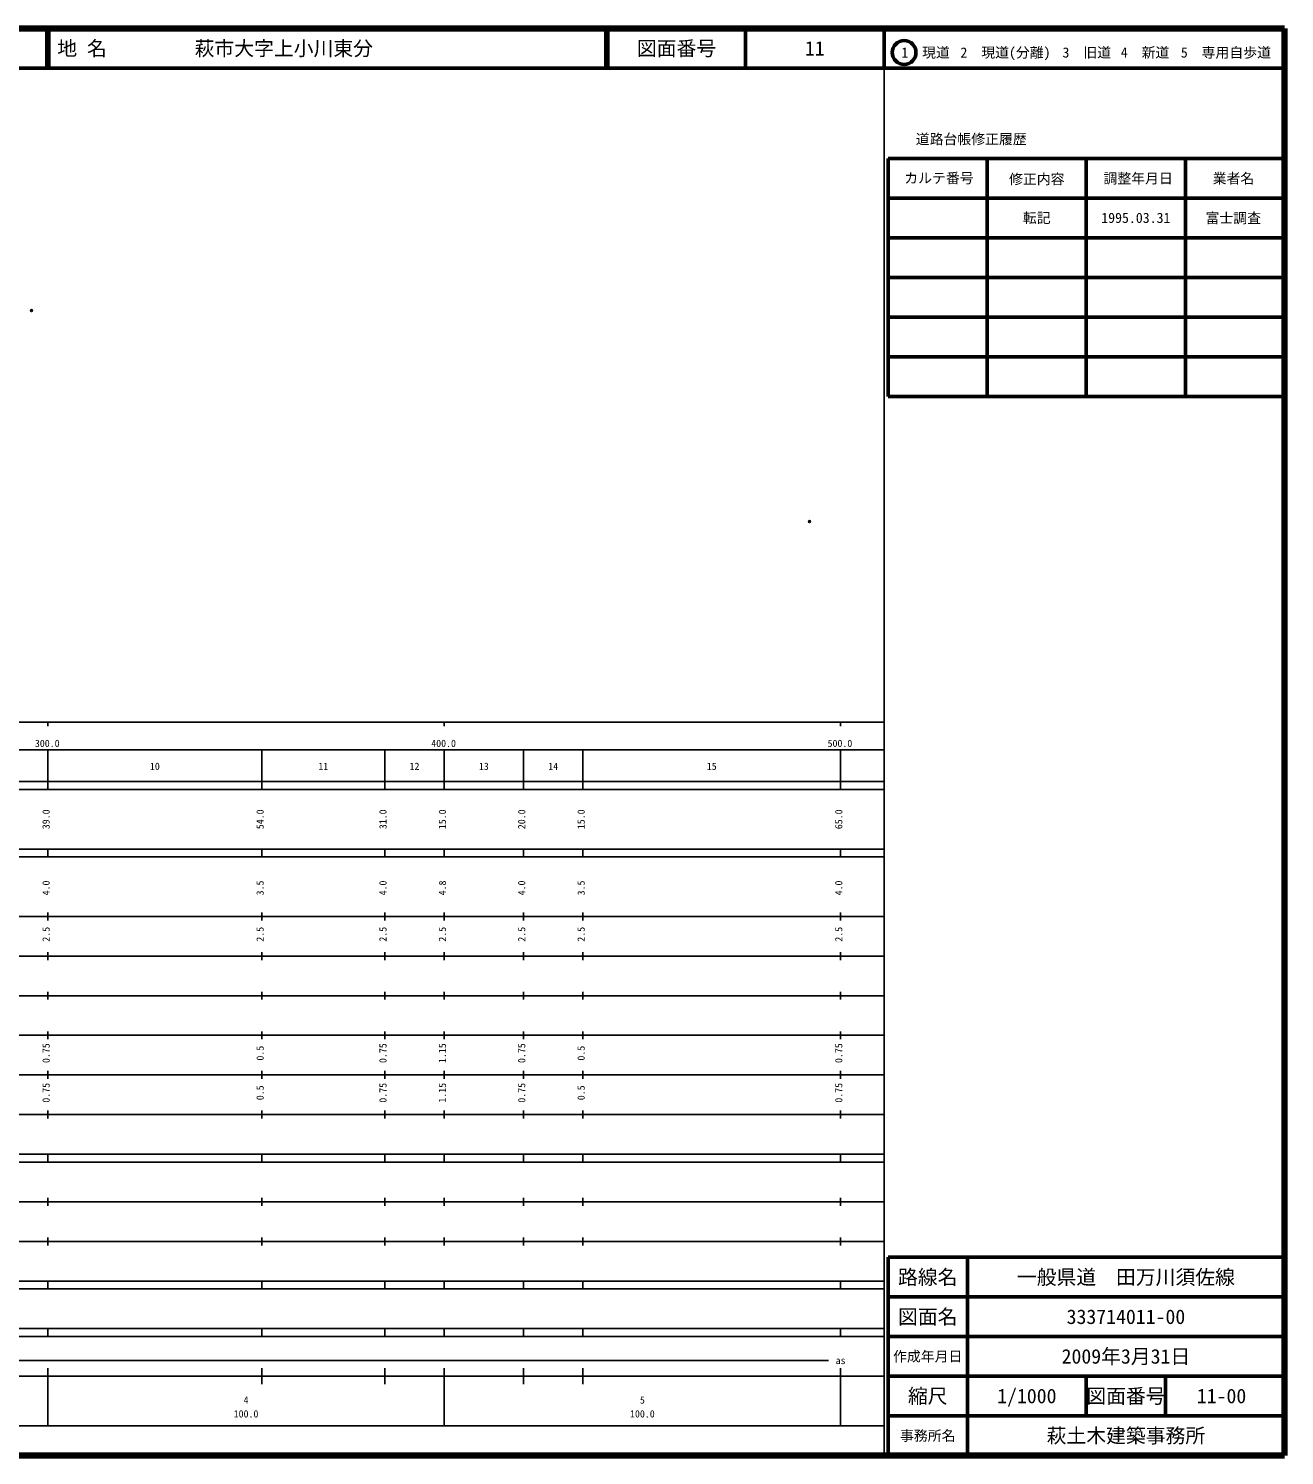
# Model space of a CAD drawing. Units: millimetres on the paper. Extents: x 40 to 680, y 20 to 380.
# Drawn here: x 363.1 to 680, y 20 to 380 of the extents above; entities that cross this region are included whole.
import ezdxf
from ezdxf.enums import TextEntityAlignment as Align

# ---------------------------------------------------------------- set-up
doc = ezdxf.new("R2010")
doc.units = ezdxf.units.MM
doc.header["$PDMODE"] = 32
doc.header["$PDSIZE"] = 0.5
doc.layers.add('M-OTRS', color=6, linetype='Continuous')
doc.layers.add('M-TTL-TXT', color=7, linetype='Continuous')
for name, color, linetype, lineweight in [('M-TTL', 2, 'Continuous', 140), ('M-TTL-BAND', 7, 'Continuous', 25), ('M-TTL-FRAM', 2, 'Continuous', 50), ('M-TTL-LINE', 7, 'Continuous', 50)]:
    doc.layers.add(name, color=color, linetype=linetype, lineweight=lineweight)
doc.styles.add('ＭＳ ゴシック', font='')
doc.styles.get('ＭＳ ゴシック').set_extended_font_data('MS Gothic')

msp = doc.modelspace()

# ---------------------------------------------------------------- linework, layer by layer
at = {"layer": 'M-OTRS'}
for p in [(363.881, 308.854), (560.18, 255.613)]:
    msp.add_point(p, dxfattribs=at)
at = {"layer": 'M-TTL'}
for p, q in [((680, 380), (40, 380)), ((680, 20), (680, 380)), ((40, 20), (680, 20))]:
    msp.add_line(p, q, dxfattribs=at)
at = {"layer": 'M-TTL-BAND'}
for p, q in [((579, 20), (579, 370)), ((40, 205), (579, 205)), ((368, 205), (368, 204)), ((468, 205), (468, 204)), ((568, 205), (568, 204)), ((68, 198), (579, 198)), ((368, 188), (368, 198)), ((422, 188), (422, 198)), ((453, 188), (453, 198)), ((468, 188), (468, 198)), ((488, 188), (488, 198)), ((503, 188), (503, 198)), ((568, 188), (568, 198)), ((40, 190), (579, 190)), ((40, 188), (579, 188)), ((40, 173), (579, 173)), ((368, 171), (368, 173)), ((422, 171), (422, 173)), ((453, 171), (453, 173)), ((468, 171), (468, 173)), ((488, 171), (488, 173)), ((503, 171), (503, 173)), ((568, 171), (568, 173)), ((40, 171), (579, 171)), ((40, 156), (579, 156)), ((368, 155), (368, 157)), ((422, 155), (422, 157)), ((453, 155), (453, 157)), ((468, 155), (468, 157)), ((488, 155), (488, 157)), ((503, 155), (503, 157)), ((568, 155), (568, 157)), ((46, 146), (579, 146)), ((368, 145), (368, 147)), ((422, 145), (422, 147)), ((453, 145), (453, 147)), ((468, 145), (468, 147)), ((488, 145), (488, 147)), ((503, 145), (503, 147)), ((568, 145), (568, 147)), ((368, 135), (368, 137)), ((422, 135), (422, 137)), ((453, 135), (453, 137)), ((468, 135), (468, 137)), ((488, 135), (488, 137)), ((503, 135), (503, 137)), ((568, 135), (568, 137)), ((52, 136), (579, 136)), ((46, 126), (579, 126)), ((368, 125), (368, 127)), ((422, 125), (422, 127)), ((453, 125), (453, 127)), ((468, 125), (468, 127)), ((488, 125), (488, 127)), ((503, 125), (503, 127)), ((568, 125), (568, 127)), ((52, 116), (579, 116)), ((368, 115), (368, 117)), ((422, 115), (422, 117)), ((453, 115), (453, 117)), ((468, 115), (468, 117)), ((488, 115), (488, 117)), ((503, 115), (503, 117)), ((568, 115), (568, 117)), ((46, 106), (579, 106)), ((368, 105), (368, 107)), ((422, 105), (422, 107)), ((453, 105), (453, 107)), ((468, 105), (468, 107)), ((488, 105), (488, 107)), ((503, 105), (503, 107)), ((568, 105), (568, 107)), ((40, 96), (579, 96)), ((40, 94), (579, 94)), ((368, 94), (368, 96)), ((422, 94), (422, 96)), ((453, 94), (453, 96)), ((468, 94), (468, 96)), ((488, 94), (488, 96)), ((503, 94), (503, 96)), ((568, 94), (568, 96)), ((49, 84), (579, 84)), ((368, 83), (368, 85)), ((422, 83), (422, 85)), ((453, 83), (453, 85)), ((468, 83), (468, 85)), ((488, 83), (488, 85)), ((503, 83), (503, 85)), ((568, 83), (568, 85)), ((40, 74), (579, 74)), ((368, 73), (368, 75)), ((422, 73), (422, 75)), ((453, 73), (453, 75)), ((468, 73), (468, 75)), ((488, 73), (488, 75)), ((503, 73), (503, 75)), ((568, 73), (568, 75)), ((40, 64), (579, 64)), ((40, 62), (579, 62)), ((368, 62), (368, 64)), ((422, 62), (422, 64)), ((453, 62), (453, 64)), ((468, 62), (468, 64)), ((488, 62), (488, 64)), ((503, 62), (503, 64)), ((568, 62), (568, 64)), ((40, 52), (579, 52)), ((368, 50), (368, 52)), ((422, 50), (422, 52)), ((453, 50), (453, 52)), ((468, 50), (468, 52)), ((488, 50), (488, 52)), ((503, 50), (503, 52)), ((568, 50), (568, 52)), ((40, 50), (579, 50)), ((71, 44), (565, 44)), ((40, 40), (579, 40)), ((368, 27.5), (368, 42)), ((422, 38), (422, 42)), ((453, 38), (453, 42)), ((468, 27.5), (468, 42)), ((488, 38), (488, 42)), ((503, 38), (503, 42)), ((568, 27.5), (568, 42)), ((68, 27.5), (579, 27.5))]:
    msp.add_line(p, q, dxfattribs=at)
at = {"layer": 'M-TTL-FRAM'}
for p, q in [((580, 347.197), (580, 287.197)), ((580, 347.197), (680, 347.197)), ((580, 287.197), (680, 287.197)), ((680, 70), (580, 70)), ((580, 70), (580, 20))]:
    msp.add_line(p, q, dxfattribs=at)
at = {"layer": 'M-TTL-LINE'}
for p, q in [((367.75, 380), (367.75, 370)), ((368.25, 380), (368.25, 370)), ((508.747, 380), (508.747, 370)), ((509.247, 380), (509.247, 370)), ((543.997, 380), (543.997, 370)), ((579, 380), (579, 370)), ((40, 370), (680, 370)), ((605, 347.197), (605, 287.197)), ((630, 347.197), (630, 287.197)), ((655, 347.197), (655, 287.197)), ((580, 337.197), (680, 337.197)), ((580, 327.197), (680, 327.197)), ((580, 317.197), (680, 317.197)), ((580, 307.197), (680, 307.197)), ((580, 297.197), (680, 297.197)), ((600, 70), (600, 20)), ((680, 60), (580, 60)), ((680, 50), (580, 50)), ((680, 40), (580, 40)), ((630, 40), (630, 30)), ((650, 40), (650, 30)), ((680, 30), (580, 30))]:
    msp.add_line(p, q, dxfattribs=at)
msp.add_circle((584.031, 373.958), 3, dxfattribs=at)

# ---------------------------------------------------------------- texts
at = {"layer": 'M-TTL-BAND', "style": 'ＭＳ ゴシック'}
for s, p in [('300.0', (367.844, 198.195)), ('400.0', (467.844, 198.195)), ('500.0', (567.844, 198.195)), ('10', (395, 192.405)), ('11', (437.5, 192.405)), ('12', (460.5, 192.405)), ('13', (478, 192.405)), ('14', (495.5, 192.405)), ('15', (535.5, 192.405)), ('as', (568, 42.5)), ('4', (418, 32.523)), ('5', (518, 32.523)), ('100.0', (418, 29.033)), ('100.0', (518, 29.033))]:
    msp.add_text(s, height=1.833, dxfattribs=at).set_placement(p, align=Align.BOTTOM_CENTER)
for s, p in [('39.0', (369, 180.5)), ('54.0', (423, 180.5)), ('31.0', (454, 180.5)), ('15.0', (469, 180.5)), ('20.0', (489, 180.5)), ('15.0', (504, 180.5)), ('65.0', (569, 180.5)), ('4.0', (369, 163.174)), ('3.5', (423, 163.174)), ('4.0', (454, 163.174)), ('4.8', (469, 163.174)), ('4.0', (489, 163.174)), ('3.5', (504, 163.174)), ('4.0', (569, 163.174)), ('2.5', (369, 151.5)), ('2.5', (423, 151.5)), ('2.5', (454, 151.5)), ('2.5', (469, 151.5)), ('2.5', (489, 151.5)), ('2.5', (504, 151.5)), ('2.5', (569, 151.5)), ('0.75', (369, 121.5)), ('0.5', (423, 121.5)), ('0.75', (454, 121.5)), ('1.15', (469, 121.5)), ('0.75', (489, 121.5)), ('0.5', (504, 121.5)), ('0.75', (569, 121.5)), ('0.75', (369, 111.5)), ('0.5', (423, 111.5)), ('0.75', (454, 111.5)), ('1.15', (469, 111.5)), ('0.75', (489, 111.5)), ('0.5', (504, 111.5)), ('0.75', (569, 111.5))]:
    msp.add_text(s, height=1.833, rotation=90, dxfattribs=at).set_placement(p, align=Align.BOTTOM_CENTER)
at = {"layer": 'M-TTL-TXT', "style": 'ＭＳ ゴシック'}
for s, p in [('地 名', (370.38, 375)), ('萩市大字上小川東分', (405.024, 375))]:
    msp.add_text(s, height=3.666, dxfattribs=at).set_placement(p, align=Align.MIDDLE_LEFT)
for s, height, p in [('図面番号', 3.666, (526.622, 375)), ('11', 3.666, (561.497, 375)), ('1\u3000現道', 2.566, (589.448, 373.958)), ('2\u3000現道(分離)', 2.566, (609.619, 373.958)), ('3\u3000旧道', 2.566, (630.121, 373.958)), ('4\u3000新道', 2.566, (644.824, 373.958)), ('5\u3000専用自歩道', 2.566, (665.228, 373.958)), ('道路台帳修正履歴', 2.566, (600.968, 352.113)), ('カルテ番号', 2.566, (592.839, 342.277)), ('修正内容', 2.566, (617.509, 342.023)), ('調整年月日', 2.566, (643.089, 342.197)), ('業者名', 2.566, (667.134, 342.197)), ('転記', 2.566, (617.5, 332.245)), ('1995.03.31', 2.566, (642.5, 332.245)), ('富士調査', 2.566, (667.077, 332.189)), ('路線名', 3.666, (590, 65)), ('路線名', 3.666, (590, 65)), ('一般県道\u3000田万川須佐線', 3.666, (640, 65)), ('図面名', 3.666, (590, 55)), ('図面名', 3.666, (590, 55)), ('333714011-00', 3.666, (640, 55)), ('2009年3月31日', 3.666, (640, 45)), ('作成年月日', 2.566, (590, 45)), ('作成年月日', 2.566, (590, 45)), ('縮尺', 3.666, (590, 35)), ('縮尺', 3.666, (590, 35)), ('1/1000', 3.666, (615, 35)), ('図面番号', 3.666, (640, 35)), ('図面番号', 3.666, (640, 35)), ('11-00', 3.666, (664.125, 35)), ('事務所名', 2.566, (590, 25)), ('事務所名', 2.566, (590, 25)), ('萩土木建築事務所', 3.666, (640, 25))]:
    msp.add_text(s, height=height, dxfattribs=at).set_placement(p, align=Align.MIDDLE_CENTER)

doc.saveas('drawing.dxf')
